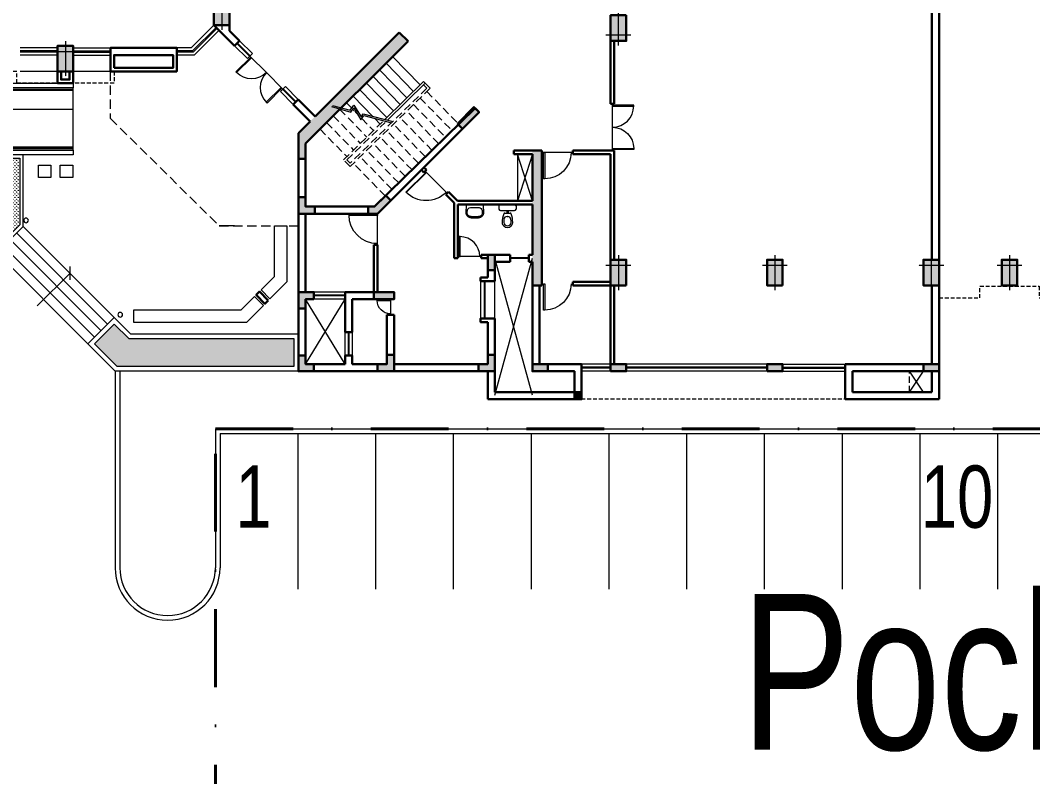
# Model space of a CAD drawing. Header units: inches. Extents: x 5542223 to 12533222, y 497239 to 5189502.
# Drawn here: x 6764877 to 6797436, y 2111526 to 2135837 of the extents above; entities that cross this region are included whole.
import ezdxf

# ---------------------------------------------------------------- set-up
doc = ezdxf.new("R2010")
doc.units = ezdxf.units.IN
doc.header["$MEASUREMENT"] = 0
for name, pattern in [('CENTER2', [1.125, 0.75, -0.125, 0.125, -0.125]), ('DASHDOT', [1, 0.5, -0.25, 0, -0.25]), ('HIDDEN', [0.375, 0.25, -0.125]), ('HIDDENX2', [0.75, 0.5, -0.25])]:
    doc.linetypes.add(name, pattern=pattern)
doc.layers.get('0').update_dxf_attribs({"color": 1})
for name, color, linetype, lineweight in [('Area_parking', 7, 'DASHDOT', 40), ('CILL', 7, 'Continuous', 20), ('col', 7, 'Continuous', 30), ('DOOR', 7, 'Continuous', 9), ('ELE', 7, 'Continuous', 13), ('grid', 7, 'CENTER2', 9), ('hatch_col', 8, 'Continuous', 5), ('HosGreenHatch', 7, 'Continuous', 5), ('HosPlanter', 7, 'Continuous', 13), ('HosRamp', 7, 'Continuous', 13), ('HosSteps', 7, 'Continuous', 13), ('LS PAVMNT', 8, 'Continuous', 5), ('PARKING NO TXT', 7, 'Continuous', 9), ('Parking_Text', 7, 'Continuous', 18), ('PROJECTION', 7, 'HIDDEN', 18), ('railing', 253, 'Continuous', 15), ('RAILING_ABOVE', 7, 'HIDDENX2', 18), ('Road', 7, 'Continuous', 15), ('Road_CStone', 8, 'Continuous', 15), ('S_Parkingbays', 7, 'Continuous', 13), ('STAIR', 253, 'Continuous', 5), ('STAIRS_ABOVE', 7, 'HIDDENX2', 18), ('terrha', 250, 'Continuous', 9), ('TEXT', 7, 'Continuous', 20), ('TOIFIT', 7, 'Continuous', 13), ('WALL', 7, 'Continuous', 30), ('wall_ele', 7, 'Continuous', 18), ('WIN', 7, 'Continuous', 20)]:
    doc.layers.add(name, color=color, linetype=linetype, lineweight=lineweight)
doc.styles.add('Parking_txt', font='arial.ttf', dxfattribs={"width": 0.75})
doc.styles.add('style1', font='ROMANS.SHX', dxfattribs={"width": 0.75, "height": 750})
doc.dimstyles.new('nuts', dxfattribs={"dimscale": 0, "dimtxt": 300, "dimasz": 250, "dimexe": 100, "dimexo": 50, "dimgap": 100, "dimtad": 1, "dimdec": 0, "dimzin": 0, "dimdsep": 46, "dimtxsty": 'style1', "dimblk": 'OBLIQUE', "dimcen": 250, "dimdle": 100, "dimclrd": 256, "dimclre": 256, "dimclrt": 256, "dimadec": 0, "dimazin": 0, "dimtfac": 1, "dimtdec": 0, "dimtmove": 2, "dimatfit": 3, "dimldrblk": 'OBLIQUE', "dimfxl": 1, "dimlwd": -1, "dimlwe": -1, "dimarcsym": 0})

# ---------------------------------------------------------------- blocks, each defined once
blk = doc.blocks.new('colum')
at = {"layer": 'hatch_col'}
blk.add_hatch(color=256, dxfattribs=at).paths.add_polyline_path([(250, 185), (-250, 185), (-250, -640), (250, -640)])
at = {"layer": 'col'}
blk.add_lwpolyline([(-250, -640), (250, -640), (250, 185), (-250, 185)], close=True, dxfattribs=at)
at = {"layer": 'grid'}
for p, q in [((0, 335), (0, -790)), ((-400, 0), (400, 0))]:
    blk.add_line(p, q, dxfattribs=at)
blk = doc.blocks.new('door-left')
at = {"layer": 'DOOR'}
blk.add_lwpolyline([(-0.402, 0.85), (-0.444, 0.85), (-0.444, 0), (-0.402, 0)], close=True, dxfattribs=at)
blk.add_arc((-0.406, 0), 0.85, 0, 90, dxfattribs=at)
blk = doc.blocks.new('WB-58X43')
for p, q in [((-122, 430), (122, 430)), ((-122, 390), (122, 390)), ((-282, 263), (-271, 19)), ((-251, 0), (251, 0)), ((-242, 264), (-239, 195)), ((-139, 100), (139, 100)), ((239, 195), (242, 264)), ((271, 19), (282, 263))]:
    blk.add_line(p, q)
for centre, radius, start, end in [((-122, 270), 160, 90, 182.663), ((-122, 270), 120, 90, 182.663), ((122, 270), 160, 357.337, 90), ((122, 270), 120, 357.337, 90), ((-251, 20), 20, 182.663, 270), ((-139, 200), 100, 182.663, 270), ((139, 200), 100, 270, 357.337), ((251, 20), 20, 270, 357.337)]:
    blk.add_arc(centre, radius, start, end)
blk = doc.blocks.new('WC')
for p, q in [((0, -225), (0, 225)), ((50, 275), (150, 275)), ((200, -225), (200, 225)), ((200, 20), (278, 20)), ((278, -83), (278, 83)), ((388, -14), (388, 14)), ((50, -275), (150, -275)), ((200, -20), (278, -20))]:
    blk.add_line(p, q)
for centre, radius, start, end in [((50, 225), 50, 90, 180), ((150, 225), 50, 0, 90), ((318, 83), 40, 110.57, 180), ((578, -610), 780, 90, 110.57), ((488, 14), 100, 98.2132, 180), ((578, -610), 730, 90, 98.2132), ((578, 19), 151, 41.4237, 90), ((578, 19), 101, 41.4237, 90), ((570, 0), 120, 315.6019, 44.3981), ((570, 0), 170, 315.6019, 44.3981), ((50, -225), 50, 180, 270), ((150, -225), 50, 270, 360), ((318, -83), 40, 180, 249.43), ((578, 610), 780, 249.43, 270), ((488, -14), 100, 180, 261.7868), ((578, 610), 730, 261.7868, 270), ((578, -19), 101, 270, 318.5763), ((578, -19), 151, 270, 318.5763)]:
    blk.add_arc(centre, radius, start, end)
blk = doc.blocks.new('Door')
for p, q in [((0, 0.458), (0, 0.444)), ((0, 0.458), (0.917, 0.458)), ((0, 0.444), (0.917, 0.444))]:
    blk.add_line(p, q)
blk.add_arc((0, 0.458), 0.917, 270, 360)
blk = doc.blocks.new('RES_GH2')
at = {"layer": 'hatch_col'}
h = blk.add_hatch(color=256, dxfattribs=at)
h.paths.add_polyline_path([(1343, -12731), (1626, -13014), (-1452, -16092), (-1735, -15809)])
h.paths.add_polyline_path([(1789, -12851), (1707, -12932), (1626, -13014), (1343, -12731), (1506, -12568)])
for points in [[(3380, -15503), (3910, -14972), (4073, -15135), (3542, -15665)], [(-1505, -18168), (-1205, -18168), (-1205, -18398), (-1735, -18398), (-1735, -17868), (-1505, -17868)], [(509, -18168), (714, -18168), (1071, -17812), (1233, -17974), (809, -18398), (509, -18398)], [(4355, -20213), (4585, -20213), (4585, -19713), (4355, -19713)], [(-1735, -20913), (-1235, -20913), (-1235, -21143), (-1505, -21143), (-1505, -21443), (-1735, -21443)], [(1340, -20913), (1340, -21143), (694, -21143), (694, -20913)], [(-1505, -23228), (-1235, -23228), (-1235, -23458), (-1735, -23458), (-1735, -22958), (-1505, -22958), (-1505, -23228)], [(1110, -23228), (1110, -22928), (1340, -22928), (1340, -23458), (810, -23458), (810, -23228)], [(4355, -23228), (4355, -22928), (4585, -22928), (4585, -23458), (4055, -23458), (4055, -23228)], [(5790, -23458), (6290, -23458), (6290, -23228), (5790, -23228)], [(8305, -23458), (8805, -23458), (8805, -23228), (8305, -23228)], [(13335, -23458), (13835, -23458), (13835, -23228), (13335, -23228)], [(18365, -23458), (18865, -23458), (18865, -23228), (18365, -23228)], [(7140, -24128), (7370, -24128), (7370, -24358), (7140, -24358)]]:
    blk.add_hatch(color=256, dxfattribs=at).paths.add_polyline_path(points)
h = blk.add_hatch(color=256, dxfattribs=at)
h.paths.add_polyline_path([(-1735, -16092), (-1620, -15977), (-1620, -16636), (-1735, -16636)])
h.paths.add_polyline_path([(-1620, -15977), (-1594, -15950), (-1452, -16092), (-1505, -16145), (-1505, -16636), (-1620, -16636)])
h.paths.add_polyline_path([(-1735, -15809), (-1620, -15924), (-1620, -15977), (-1735, -16092)])
h.paths.add_polyline_path([(-1620, -15924), (-1594, -15950), (-1620, -15977)])
h = blk.add_hatch(color=256, dxfattribs=at)
h.paths.add_polyline_path([(5790, -16368), (6090, -16368), (6090, -16598), (5790, -16598)])
h.paths.add_polyline_path([(5790, -16598), (6090, -16598), (6090, -17193), (5790, -17193)])
h = blk.add_hatch(color=256, dxfattribs=at)
h.paths.add_polyline_path([(5790, -17193), (5975, -17193), (5975, -19878), (5790, -19878), (5790, -19828)])
h.paths.add_polyline_path([(5975, -17193), (6090, -17193), (6090, -19878), (5975, -19878)])
h = blk.add_hatch(color=256, dxfattribs=at)
h.paths.add_polyline_path([(6090, -20178), (5790, -20178), (5790, -19878), (6090, -19878)])
h.paths.add_polyline_path([(5790, -20178), (6090, -20178), (6090, -20703), (5790, -20703)])
at = {"layer": 'CILL', "ltscale": 50}
for p, q in [((-2154, -14310), (-2316, -14472)), ((-1742, -14722), (-2154, -14310)), ((-1906, -14883), (-2316, -14472))]:
    blk.add_line(p, q, dxfattribs=at)
at = {"layer": 'col'}
for p, q in [((5790, -16368), (6090, -16368)), ((6090, -20703), (5790, -20703))]:
    blk.add_line(p, q, dxfattribs=at)
at = {"layer": 'col', "ltscale": 3}
blk.add_line((-1735, -16636), (-1505, -16636), dxfattribs=at)
at = {"layer": 'col'}
for points in [[(-8980, -13825), (-8980, -14200), (-9480, -14200), (-9480, -13825)], [(-9095, -13825), (-9095, -14085), (-9365, -14085), (-9365, -13825)]]:
    blk.add_lwpolyline(points, dxfattribs=at)
for points in [[(3380, -15503), (3910, -14972), (4073, -15135), (3542, -15665)], [(-1205, -18168), (-1505, -18168), (-1505, -17868), (-1735, -17868), (-1735, -18398), (-1205, -18398)], [(809, -18398), (509, -18398), (509, -18168), (714, -18168), (1071, -17812), (1233, -17974)], [(4585, -20213), (4355, -20213), (4355, -19713), (4585, -19713)], [(-1235, -21143), (-1505, -21143), (-1505, -21443), (-1735, -21443), (-1735, -20913), (-1235, -20913)], [(694, -20913), (1340, -20913), (1340, -21143), (694, -21143)], [(-1235, -23228), (-1505, -23228), (-1505, -22958), (-1735, -22958), (-1735, -23458), (-1235, -23458)], [(810, -23228), (1110, -23228), (1110, -22928), (1340, -22928), (1340, -23458), (810, -23458)], [(4055, -23228), (4355, -23228), (4355, -22928), (4585, -22928), (4585, -23458), (4055, -23458)], [(5790, -23458), (5790, -23228), (6290, -23228), (6290, -23458)], [(8305, -23458), (8305, -23228), (8805, -23228), (8805, -23458)], [(13335, -23458), (13335, -23228), (13835, -23228), (13835, -23458)], [(18365, -23458), (18365, -23228), (18865, -23228), (18865, -23458)], [(7370, -24358), (7140, -24358), (7140, -24128), (7370, -24128)]]:
    blk.add_lwpolyline(points, close=True, dxfattribs=at)
at = {"layer": 'col', "ltscale": 3}
blk.add_lwpolyline([(-1735, -16636), (-1505, -16636)], dxfattribs=at)
at = {"layer": 'DOOR', "ltscale": 50}
for p, q in [((-3296, -13330), (-2765, -13861)), ((-2765, -13861), (-2235, -14391)), ((4140, -19771), (3390, -19771))]:
    blk.add_line(p, q, dxfattribs=at)
at = {"layer": 'DOOR'}
for p, q in [((8362, -16368), (8362, -14868)), ((7090, -16426), (6090, -16426)), ((3048, -17736), (2341, -17029))]:
    blk.add_line(p, q, dxfattribs=at)
at = {"layer": 'DOOR', "ltscale": 1000}
blk.add_line((809, -19398), (809, -18398), dxfattribs=at)
at = {"layer": 'ELE', "linetype": 'HIDDENX2', "ltscale": 400}
blk.add_line((17915, -24128), (17915, -23458), dxfattribs=at)
at = {"layer": 'PROJECTION', "ltscale": 500}
for points in [[(-6976, -13825), (-6976, -13825), (-6976, -13825), (-7665, -13825), (-7665, -14200), (-10795, -14200), (-10795, -13825), (-12695, -13825), (-12695, -14200), (-15825, -14200), (-15825, -13825), (-17725, -13825), (-17725, -13825), (-17725, -13825), (-17725, -13825)], [(18865, -21103), (20180, -21103), (20180, -20728), (22080, -20728), (22080, -21103), (23895, -21103), (23895, -20728)], [(18365, -24358), (6290, -24358)]]:
    blk.add_lwpolyline(points, dxfattribs=at)
at = {"layer": 'PROJECTION', "ltscale": 1200}
blk.add_lwpolyline([(-7786, -13825), (-7786, -15330), (-4279, -18791), (-1735, -18791)], dxfattribs=at)
at = {"layer": 'railing'}
blk.add_line((2345, -14204), (2292, -14151), dxfattribs=at)
at = {"layer": 'railing', "ltscale": 400}
for p, q in [((17915, -24128), (18365, -23458)), ((18365, -24128), (17915, -23458))]:
    blk.add_line(p, q, dxfattribs=at)
at = {"layer": 'railing'}
for points in [[(1048, -15367), (2292, -14151)], [(1133, -15388), (2345, -14204)]]:
    blk.add_lwpolyline(points, dxfattribs=at)
at = {"layer": 'RAILING_ABOVE', "ltscale": 500}
for points in [[(2345, -14204), (2345, -14204), (2502, -14365), (-73, -16882), (-282, -16667), (1006, -15407)], [(2291, -14257), (2396, -14364), (-71, -16775), (-176, -16668), (1059, -15461)]]:
    blk.add_lwpolyline(points, dxfattribs=at)
at = {"layer": 'STAIR', "ltscale": 5}
for p, q in [((1295, -13345), (2185, -14255)), ((1083, -13557), (1970, -14465)), ((658, -13981), (1541, -14885)), ((870, -13769), (1756, -14675)), ((446, -14193), (1327, -15094)), ((22, -14618), (656, -15267)), ((234, -14406), (1112, -15304)), ((-190, -14830), (-21, -15003))]:
    blk.add_line(p, q, dxfattribs=at)
at = {"layer": 'STAIR', "ltscale": 3}
blk.add_line((-3786, -18791), (-4279, -18791), dxfattribs=at)
at = {"layer": 'STAIR'}
for points in [[(-675, -14953), (-53, -15129), (45, -14998), (273, -15376), (371, -15245), (1262, -15473)], [(-635, -14914), (-73, -15072), (50, -14908), (278, -15286), (351, -15189), (1303, -15432)]]:
    blk.add_lwpolyline(points, dxfattribs=at)
at = {"layer": 'STAIRS_ABOVE', "ltscale": 500}
for p, q in [((2395, -14470), (3422, -15521)), ((1966, -14889), (2993, -15940)), ((2180, -14680), (3208, -15731)), ((-615, -15254), (254, -16143)), ((-402, -15042), (469, -15933)), ((2778, -16150), (1751, -15099)), ((-827, -15466), (40, -16352)), ((304, -15335), (683, -15723)), ((723, -15335), (898, -15514)), ((2349, -16570), (1322, -15518)), ((2564, -16360), (1536, -15309)), ((-1039, -15678), (-175, -16562)), ((1920, -16989), (893, -15938)), ((2135, -16779), (1107, -15728)), ((1706, -17199), (678, -16148)), ((1277, -17618), (249, -16567)), ((1491, -17408), (464, -16357)), ((1062, -17828), (35, -16777))]:
    blk.add_line(p, q, dxfattribs=at)
at = {"layer": 'STAIRS_ABOVE', "ltscale": 5}
blk.add_line((14, -15039), (159, -15188), dxfattribs=at)
at = {"layer": 'terrha', "ltscale": 3}
for p, q in [((4585, -24228), (5790, -19828)), ((5790, -24228), (4585, -19828)), ((-235, -23228), (-1505, -21143)), ((-1505, -23228), (-235, -21143))]:
    blk.add_line(p, q, dxfattribs=at)
at = {"layer": 'WALL'}
for p, q in [((-4450, -12339), (-3787, -13001)), ((-3950, -12339), (-3950, -12514)), ((-3950, -12514), (-3625, -12839)), ((1506, -12568), (1789, -12851)), ((-3787, -13001), (-3625, -12839)), ((8305, -12844), (8305, -14868)), ((8420, -12844), (8420, -14868)), ((-1906, -14883), (-1742, -14721)), ((-1357, -15431), (-1906, -14883)), ((-1199, -15273), (-1742, -14721)), ((3946, -15009), (4073, -15135)), ((-1735, -18439), (-1735, -15809)), ((-1505, -18168), (-1505, -16145)), ((6090, -16368), (5190, -16368)), ((5190, -16483), (5190, -16368)), ((5790, -16483), (5190, -16483)), ((5790, -17983), (5790, -16483)), ((6090, -18098), (6090, -16368)), ((7090, -16368), (8420, -16368)), ((8305, -16483), (7090, -16483)), ((8305, -19878), (8305, -16483)), ((8420, -19878), (8420, -16368)), ((-1505, -18168), (714, -18168)), ((3376, -17983), (5790, -17983)), ((3390, -18098), (3390, -19828)), ((5790, -19713), (5790, -18098)), ((6090, -20703), (6090, -18098)), ((-1505, -18398), (809, -18398)), ((694, -19398), (694, -20913)), ((694, -19398), (809, -19398)), ((809, -19398), (809, -20913)), ((3390, -19828), (3275, -19828)), ((4140, -19713), (4140, -19828)), ((5075, -19943), (5075, -19713)), ((5675, -19943), (5675, -19713)), ((5675, -19713), (5790, -19713)), ((5675, -19943), (5790, -19943)), ((5790, -20703), (5790, -19943)), ((6090, -20703), (6090, -20178)), ((6090, -20703), (5790, -20703)), ((8305, -20588), (7090, -20588)), ((8305, -20703), (7090, -20703)), ((8305, -20703), (8305, -23228))]:
    blk.add_line(p, q, dxfattribs=at)
at = {"layer": 'WALL', "ltscale": 3}
for p, q in [((-1199, -15273), (1506, -12568)), ((-1505, -16145), (1789, -12851)), ((714, -18168), (3946, -15009)), ((809, -18398), (4073, -15135)), ((-1735, -15809), (-1357, -15431)), ((2300, -17070), (2382, -16989)), ((3007, -17777), (3089, -17696)), ((1110, -21143), (1340, -21143)), ((1110, -21643), (1340, -21643))]:
    blk.add_line(p, q, dxfattribs=at)
at = {"layer": 'WALL', "ltscale": 0.1}
for p, q in [((8420, -14868), (8305, -14868)), ((5190, -16483), (5190, -16368)), ((7090, -16483), (7090, -16368)), ((2382, -16989), (2300, -16907)), ((2300, -17070), (2219, -16989)), ((3275, -18045), (3007, -17777)), ((3376, -17983), (3089, -17696)), ((-1735, -18074), (-1735, -23458)), ((3275, -18045), (3275, -19828)), ((5790, -18098), (3390, -18098)), ((-1505, -18398), (-1505, -20913)), ((5075, -19713), (4140, -19713)), ((4190, -19713), (4140, -19713)), ((4355, -19828), (4140, -19828)), ((4355, -20448), (4355, -19828)), ((4585, -20563), (4585, -19943)), ((5075, -19943), (4585, -19943)), ((4125, -20448), (4125, -20563)), ((4355, -20448), (4125, -20448)), ((4125, -20563), (4585, -20563)), ((6020, -23228), (6020, -20703)), ((7090, -20703), (7090, -20588)), ((18865, -20702), (18865, -23228)), ((-1235, -20913), (-1505, -20913)), ((-1505, -21143), (-1505, -23228)), ((-1235, -21143), (-1505, -21143)), ((-1235, -20913), (-1235, -21143)), ((-235, -20913), (-235, -22208)), ((694, -20913), (-235, -20913)), ((-5, -21143), (-5, -22208)), ((1110, -21143), (-5, -21143)), ((1340, -20913), (809, -20913)), ((1340, -20913), (1340, -21143)), ((1110, -21643), (1110, -22403)), ((1340, -21643), (1340, -22403)), ((4585, -23458), (4585, -21763)), ((4355, -23228), (4355, -21878)), ((-5, -22208), (-235, -22208)), ((1110, -22403), (1110, -23228)), ((1340, -22403), (1340, -23228)), ((-235, -22958), (-235, -23228)), ((-5, -22958), (-235, -22958)), ((-5, -22958), (-5, -23228)), ((-235, -23228), (-1505, -23228)), ((1110, -23228), (-5, -23228)), ((4355, -23228), (1340, -23228)), ((7370, -23228), (6020, -23228)), ((15850, -24358), (15850, -23228)), ((15850, -23228), (18365, -23228)), ((18865, -23228), (18865, -24358)), ((4585, -23458), (-1735, -23458)), ((4355, -24358), (4355, -23458)), ((16080, -24128), (16080, -23458)), ((16080, -23458), (18635, -23458)), ((18635, -23458), (18635, -24128)), ((18865, -24358), (15850, -24358)), ((16080, -24128), (18635, -24128))]:
    blk.add_line(p, q, dxfattribs=at)
for points in [[(18635, -19879), (18635, -11358)], [(18865, -19878), (18865, -11358)], [(5790, -20703), (5790, -23458), (7140, -23458), (7140, -24128), (4585, -24128), (4585, -23458)], [(18635, -20702), (18635, -23228), (18365, -23228)], [(4355, -21878), (4125, -21878), (4125, -21763), (4585, -21763)], [(7370, -23228), (7370, -24358), (4355, -24358)]]:
    blk.add_lwpolyline(points, dxfattribs=at)
at = {"layer": 'WALL'}
for points in [[(-7780, -13825), (-5650, -13825), (-5650, -13070), (-7780, -13070), (-7780, -13825)], [(-7665, -13710), (-5765, -13710), (-5765, -13300), (-7665, -13300), (-7665, -13710)], [(8805, -23228), (8420, -23228), (8420, -20703)]]:
    blk.add_lwpolyline(points, dxfattribs=at)
at = {"layer": 'wall_ele', "ltscale": 4}
for p, q in [((-9480, -13825), (-10680, -13825)), ((-7780, -13825), (-8980, -13825))]:
    blk.add_line(p, q, dxfattribs=at)
at = {"layer": 'wall_ele', "ltscale": 0.1}
blk.add_line((5305, -16483), (5305, -17983), dxfattribs=at)
at = {"layer": 'WIN', "ltscale": 0.1}
for p, q in [((-5181, -13070), (-4450, -12339)), ((-5139, -13165), (-4381, -12408)), ((-5122, -13205), (-4353, -12436)), ((-5086, -13300), (-4287, -12501)), ((-3713, -12927), (-3303, -13337)), ((-3699, -12913), (-3289, -13323)), ((-9480, -13070), (-10680, -13070)), ((-9480, -13165), (-10680, -13165)), ((-9480, -13205), (-10680, -13205)), ((-9480, -13300), (-10680, -13300)), ((-8980, -13070), (-7780, -13070)), ((-8980, -13165), (-7780, -13165)), ((-8980, -13205), (-7780, -13205)), ((-8980, -13300), (-7780, -13300)), ((-5178, -13070), (-5650, -13070)), ((-5139, -13165), (-5650, -13165)), ((-5122, -13205), (-5650, -13205)), ((-5086, -13300), (-5650, -13300)), ((-2242, -14398), (-1831, -14809)), ((-2228, -14384), (-1817, -14795)), ((5675, -19818), (5075, -19818)), ((5675, -19838), (5075, -19838)), ((4125, -20563), (4125, -21763)), ((4236, -20563), (4236, -21763)), ((4256, -20563), (4256, -21763)), ((4585, -21763), (4585, -20563)), ((-235, -21018), (-1235, -21018)), ((-235, -21038), (-1235, -21038)), ((-130, -22208), (-130, -22958)), ((-110, -22208), (-110, -22958)), ((8305, -23228), (7370, -23228)), ((8305, -23323), (7370, -23323)), ((8305, -23363), (7370, -23363)), ((13335, -23228), (8805, -23228)), ((13335, -23323), (8805, -23323)), ((13335, -23363), (8805, -23363)), ((13835, -23228), (15850, -23228)), ((13835, -23323), (15850, -23323)), ((13835, -23363), (15850, -23363)), ((8305, -23458), (7370, -23458)), ((13335, -23458), (8805, -23458)), ((13835, -23458), (15850, -23458))]:
    blk.add_line(p, q, dxfattribs=at)
at = {"layer": 'WIN', "ltscale": 50}
for p, q in [((5790, -17983), (5305, -16483)), ((5790, -16483), (5305, -17983)), ((-235, -20913), (-1235, -20913)), ((-235, -21143), (-1235, -21143)), ((-235, -22958), (-235, -22208)), ((-5, -22208), (-5, -22958))]:
    blk.add_line(p, q, dxfattribs=at)
at = {"layer": 'WIN'}
blk.add_line((1225, -21143), (1225, -21643), dxfattribs=at)
at = {"layer": 'WIN', "ltscale": 0.1}
for points in [[(-3377, -13412), (-3787, -13001)], [(-3377, -13412), (-3214, -13249), (-3625, -12839)]]:
    blk.add_lwpolyline(points, dxfattribs=at)
at = {"layer": 'DOOR', "ltscale": 50, "extrusion": (2.23152e-36, 4.40213e-36, -1), "xscale": 796.8750000337785, "yscale": 796.8750000344589, "zscale": -796.8750000343788, "rotation": 225.0000000000237}
blk.add_blockref('door-left', (3016, -13610), dxfattribs=at)
at = {"layer": 'DOOR', "ltscale": 50, "xscale": 796.8750000337784, "yscale": 796.8750000344588, "zscale": 796.8750000343788, "rotation": 134.9999999999763}
blk.add_blockref('door-left', (-2515, -14111), dxfattribs=at)
at = {"layer": 'DOOR', "extrusion": (-2.23152e-36, 4.40213e-36, -1), "xscale": 1000, "yscale": 1000, "zscale": -1000, "rotation": 180}
for p in [(-6590, -16426), (-6590, -16426), (-6590, -20646)]:
    blk.add_blockref('door-left', p, dxfattribs=at)
at = {"layer": 'DOOR', "extrusion": (2.23152e-36, 4.40213e-36, -1), "xscale": 1000.000000001301, "yscale": 1000, "zscale": -1000, "rotation": 315.0000000000755}
blk.add_blockref('Door', (-2694, -17383), dxfattribs=at)
at = {"layer": 'DOOR', "ltscale": 1000, "extrusion": (0, 0, -1), "xscale": 1000, "yscale": 1000, "zscale": -1000}
blk.add_blockref('Door', (-809, -18898), dxfattribs=at)
at = {"layer": 'DOOR', "ltscale": 50, "xscale": 750, "yscale": 750, "zscale": 750}
blk.add_blockref('door-left', (3765, -19771), dxfattribs=at)
at = {"layer": 'grid', "ltscale": 750}
for p in [(-4200, -11699), (-9230, -13185), (-9230, -13185)]:
    blk.add_blockref('colum', p, dxfattribs=at)
at = {"layer": 'grid', "ltscale": 750, "rotation": 180}
blk.add_blockref('colum', (8555, -12659), dxfattribs=at)
at = {"layer": 'grid', "xscale": 804.3749999906868, "yscale": 804.3749999906868, "zscale": 804.3749999906358, "rotation": 270}
blk.add_blockref('door-left', (8362, -15261), dxfattribs=at)
at = {"layer": 'grid', "extrusion": (2.23152e-36, 4.40213e-36, -1), "xscale": 804.3749999906868, "yscale": 804.3749999906868, "zscale": -804.3749999906358, "rotation": 90}
blk.add_blockref('door-left', (-8362, -15976), dxfattribs=at)
at = {"layer": 'grid', "ltscale": 750, "extrusion": (2.23152e-36, 4.40213e-36, -1), "zscale": -1}
for p in [(-8555, -20063), (-13585, -20063), (-18615, -20063), (-21130, -20063), (-21130, -20063)]:
    blk.add_blockref('colum', p, dxfattribs=at)
at = {"layer": 'TOIFIT', "extrusion": (2.23152e-36, -4.40213e-36, -1), "zscale": -1, "rotation": 180}
blk.add_blockref('WB-58X43', (-3937, -18098), dxfattribs=at)
at = {"layer": 'TOIFIT', "rotation": 270}
blk.add_blockref('WC', (4987, -18098), dxfattribs=at)
at = {"layer": 'WIN', "extrusion": (2.23152e-36, 4.40213e-36, -1), "xscale": 500, "yscale": 500, "zscale": -500, "rotation": 270}
blk.add_blockref('door-left', (-1225, -21393), dxfattribs=at)
blk = doc.blocks.new('HosEnt3')
at = {"layer": 'HosGreenHatch', "ltscale": 0.1}
h = blk.add_hatch(dxfattribs=at)
h.set_pattern_fill('GRASS', color=256, scale=80, style=0)
h.set_pattern_definition([(90, (-5557177.83, 2072128.13), (-56.5685425, 56.5685425), [15, -98.137085]), (45, (-5557177.83, 2072128.13), (-56.5685425, 56.5685425), [15, -65]), (135, (-5557177.83, 2072128.13), (-56.5685425, -56.5685425), [15, -65])])
h.paths.add_polyline_path([(-150, -150), (-5830, -150), (-6559, -879), (-5922, -1515), (-5457, -1050), (-150, -1050)])
at = {"layer": 'HosGreenHatch'}
h = blk.add_hatch(dxfattribs=at)
h.set_pattern_fill('GRASS', color=256, scale=80, style=0)
h.set_pattern_definition([(90, (-2214935.06, -572081.5), (-56.5685425, 56.5685425), [15, -98.137085]), (45, (-2214935.06, -572081.5), (-56.5685425, 56.5685425), [15, -65]), (135, (-2214935.06, -572081.5), (-56.5685425, -56.5685425), [15, -65])])
h.paths.add_polyline_path([(-8963, -4701), (-9740, -3923), (-9975, -3923), (-9975, -6843), (-8963, -6843)])
at = {"ltscale": 0.1}
for p, q in [((-1358, -2452), (-1075, -2169)), ((-17245, -5954), (-17245, -3954)), ((-12125, -5864), (-12125, -4044)), ((-12035, -5954), (-10215, -5954)), ((-10175, -5954), (-10125, -5954)), ((-10215, -7108), (-12035, -7108)), ((-10125, -7108), (-10175, -7108)), ((-10125, -7108), (-10125, -7158)), ((-7245, -7108), (-7245, -9108)), ((-10125, -7198), (-10125, -9018))]:
    blk.add_line(p, q, dxfattribs=at)
for points in [[(-5289, -1571), (-5289, -1971), (-1839, -1971), (-1411, -2399), (-1128, -2116), (-1673, -1571)], [(-8357, -6622), (-7957, -6622), (-7957, -6222), (-8357, -6222)], [(-7657, -6622), (-7257, -6622), (-7257, -6222), (-7657, -6222)]]:
    blk.add_lwpolyline(points, close=True, dxfattribs=at)
blk.add_lwpolyline([(-371, -4672), (-371, -2874), (-916, -2329), (-1199, -2611), (-771, -3039), (-771, -4672), (-371, -4672)], dxfattribs=at)
at = {"color": 3, "ltscale": 0.1}
blk.add_lwpolyline([(-7245, -7108), (-10125, -7108), (-10125, -3954), (-17245, -3954)], dxfattribs=at)
at = {"color": 8, "ltscale": 0.1}
for points in [[(-7245, -7158), (-10175, -7158), (-10175, -4004), (-17245, -4004)], [(-7245, -7198), (-10215, -7198), (-10215, -4044), (-17245, -4044)], [(-7245, -9018), (-12035, -9018), (-12035, -5864), (-17245, -5864)], [(-7245, -9058), (-12075, -9058), (-12075, -5904), (-17245, -5904)]]:
    blk.add_lwpolyline(points, dxfattribs=at)
at = {"color": 5, "ltscale": 0.1}
for centre in [(-5728, -1816), (-8760, -4848)]:
    blk.add_circle(centre, 75, dxfattribs=at)
at = {"layer": 'HosPlanter', "ltscale": 0.1}
for points in [[(0, 0), (-5892, 0), (-6771, -879), (-5922, -1727), (-5395, -1200), (0, -1200)], [(-150, -150), (-5830, -150), (-6559, -879), (-5922, -1515), (-5457, -1050), (-150, -1050)]]:
    blk.add_lwpolyline(points, close=True, dxfattribs=at)
blk.add_lwpolyline([(-9975, -6843), (-8963, -6843), (-8963, -4701), (-9740, -3923), (-9975, -3923), (-9975, -3804), (-9697, -3804), (-8848, -4653), (-8848, -6954)], dxfattribs=at)
at = {"layer": 'HosRamp', "ltscale": 0.1}
blk.add_lwpolyline([(-17245, -3954), (-10125, -3954), (-10125, -7108), (-7245, -7108), (-7245, -6958), (-9975, -6958), (-9975, -3804), (-17245, -3804), (-17245, -3954)], dxfattribs=at)
at = {"layer": 'HosRamp'}
blk.add_lwpolyline([(-17245, -6104), (-12275, -6104), (-12275, -9258), (-7245, -9258), (-7245, -9108), (-12125, -9108), (-12125, -5954), (-17245, -5954), (-17245, -6104)], dxfattribs=at)
at = {"layer": 'HosSteps', "ltscale": 0.1}
for p, q in [((-9697, -3804), (-6771, -879)), ((-9485, -4017), (-6559, -1091)), ((-9272, -4229), (-6347, -1303)), ((-9060, -4441), (-6135, -1515)), ((-8848, -4653), (-5922, -1727))]:
    blk.add_line(p, q, dxfattribs=at)
at = {"layer": 'WALL', "ltscale": 0.1}
blk.add_line((-1252, -2558), (-969, -2275), dxfattribs=at)
blk.add_lwpolyline([(-969, -2275), (-1075, -2169), (-1358, -2452), (-1252, -2558)], close=True, dxfattribs=at)
blk.add_leader([(-17245, -5042), (-12125, -5042)], dimstyle='nuts', override={"dimscale": 100, "dimasz": 3, "dimtad": 0})
at = {"layer": 'TEXT'}
for points in [[(-7344, -3149), (-8396, -2098)], [(-11173, -5954), (-11173, -7108)], [(-10125, -8419), (-7245, -8419)]]:
    blk.add_leader(points, dimstyle='nuts', override={"dimscale": 100, "dimasz": 3, "dimtad": 0}, dxfattribs=at)

msp = doc.modelspace()

# ---------------------------------------------------------------- linework, layer by layer
msp.add_circle((6864263.374, 1819279.277), 1322040.52)
at = {"layer": 'Area_parking', "ltscale": 5000}
msp.add_lwpolyline([(6836451.955, 2104407.199), (6771151.955, 2104407.199), (6771151.955, 2122707.199), (6836451.955, 2122707.199)], close=True, dxfattribs=at)
at = {"layer": 'Road'}
for p, q in [((6767929.817, 2124558.199), (6767929.817, 2118243.268)), ((6771301.955, 2122557.199), (6836301.955, 2122557.199)), ((6771301.955, 2122557.199), (6771301.955, 2118243.268))]:
    msp.add_line(p, q, dxfattribs=at)
msp.add_arc((6769615.886, 2118243.268), 1686.069, 180, 0, dxfattribs=at)
at = {"layer": 'Road_CStone', "ltscale": 6000}
for p, q in [((6768079.817, 2124558.199), (6768079.817, 2118243.268)), ((6771151.955, 2122707.199), (6836451.955, 2122707.199)), ((6771151.955, 2122707.199), (6771151.955, 2118243.268))]:
    msp.add_line(p, q, dxfattribs=at)
msp.add_arc((6769615.886, 2118243.268), 1536.069, 180, 0, dxfattribs=at)
at = {"layer": 'S_Parkingbays'}
for p, q in [((6773801.955, 2122557.199), (6773801.955, 2117557.199)), ((6776301.955, 2122557.199), (6776301.955, 2117557.199)), ((6778801.955, 2122557.199), (6778801.955, 2117557.199)), ((6781301.955, 2122557.199), (6781301.955, 2117557.199)), ((6783801.955, 2122557.199), (6783801.955, 2117557.199)), ((6786301.955, 2122557.199), (6786301.955, 2117557.199)), ((6788801.955, 2122557.199), (6788801.955, 2117557.199)), ((6791301.955, 2122557.199), (6791301.955, 2117557.199)), ((6793801.955, 2122557.199), (6793801.955, 2117557.199)), ((6796301.955, 2122557.199), (6796301.955, 2117557.199))]:
    msp.add_line(p, q, dxfattribs=at)

# ---------------------------------------------------------------- block references
at = {"layer": 'LS PAVMNT', "xscale": -1, "rotation": 180}
msp.add_blockref('HosEnt3', (6773822.133, 2124558.199), dxfattribs=at)
at = {"layer": 'Road'}
msp.add_blockref('RES_GH2', (6775557.133, 2148016.61), dxfattribs=at)

# ---------------------------------------------------------------- texts
at = {"layer": 'PARKING NO TXT', "style": 'Parking_txt', "width": 0.75}
for s, p in [('1', (6771795.542, 2119528.823, 0)), ('10', (6793835.952, 2119528.823, 0))]:
    msp.add_text(s, height=2000, dxfattribs=at).set_placement(p)
at = {"layer": 'Parking_Text', "style": 'Parking_txt', "width": 0.75}
msp.add_text('Pocket 12', height=5000, dxfattribs=at).set_placement((6788065.811, 2112397.998))

doc.saveas('drawing.dxf')
